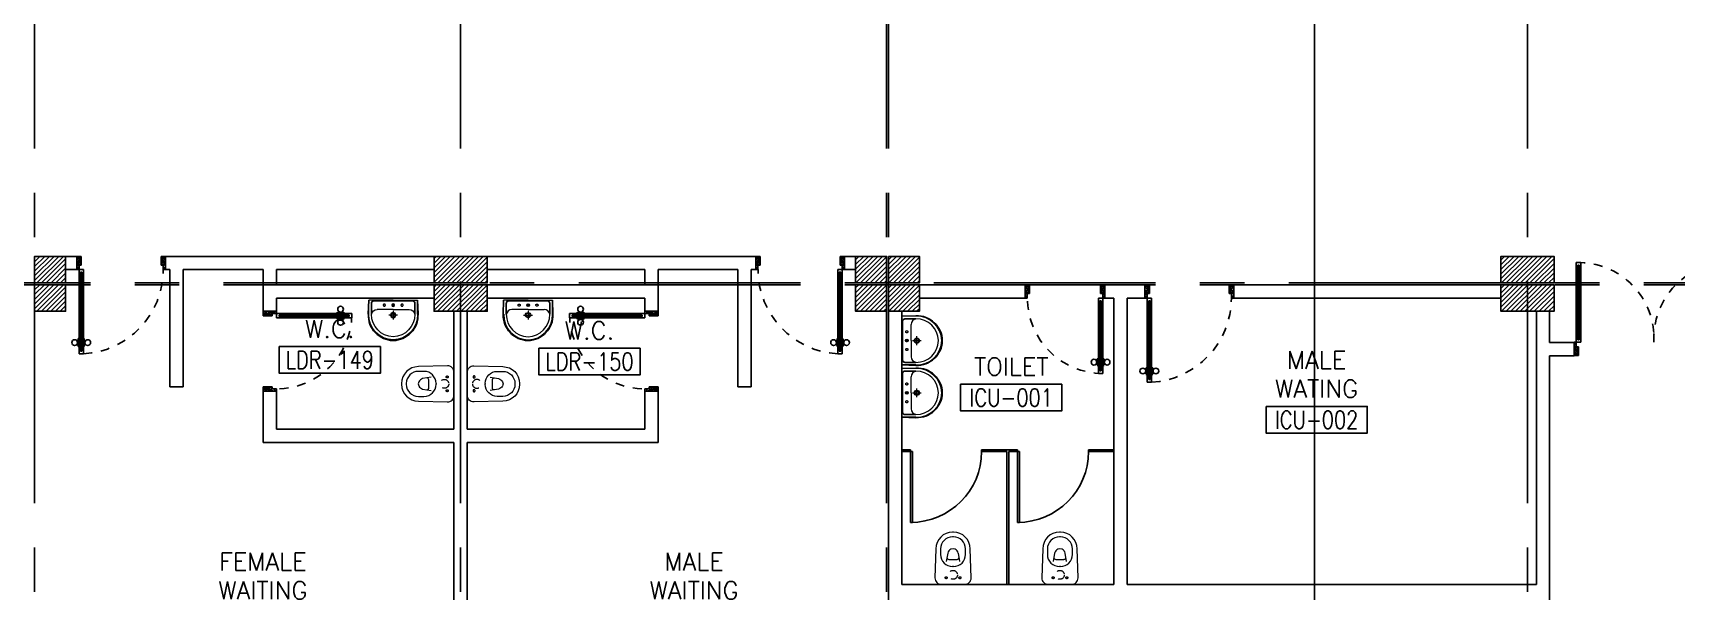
# Model space of a CAD drawing. Extents: x 275967.8 to 276060, y 57291.9 to 57371.4.
# Drawn here: x 276010.74 to 276029.25, y 57322.91 to 57329.2 of the extents above; entities that cross this region are included whole.
import ezdxf
from ezdxf.enums import TextEntityAlignment as Align

# ---------------------------------------------------------------- set-up
doc = ezdxf.new("R2010")
doc.units = 0
doc.header["$MEASUREMENT"] = 0
for name, pattern in [('CENTERX2', [4, 2.5, -0.5, 0.5, -0.5]), ('DASHED', [0.75, 0.5, -0.25]), ('HIDDEN', [0.375, 0.25, -0.125]), ('HIDDEN2', [0.1875, 0.125, -0.0625])]:
    doc.linetypes.add(name, pattern=pattern)
for name, color, linetype in [('A-TILES', 11, 'CONTINUOUS'), ('AXES', 11, 'CENTERX2'), ('COL', 11, 'CONTINUOUS'), ('DOOR', 11, 'CONTINUOUS'), ('FIX', 11, 'CONTINUOUS'), ('HAT', 11, 'CONTINUOUS'), ('PART', 11, 'CONTINUOUS'), ('RM-BOX', 11, 'CONTINUOUS'), ('RM-NAME', 11, 'CONTINUOUS'), ('RM-NO', 11, 'CONTINUOUS'), ('SUNI-FUR', 11, 'CONTINUOUS'), ('WALL', 11, 'CONTINUOUS')]:
    doc.layers.add(name, color=color, linetype=linetype)
doc.styles.add('ROMANS', font='ROMANS.shx', dxfattribs={"width": 0.6})

# ---------------------------------------------------------------- blocks, each defined once
blk = doc.blocks.new('RM1')
at = {"layer": 'RM-BOX'}
blk.add_lwpolyline([(570, -200), (-570, -200), (-570, -500), (570, -500)], close=True, dxfattribs=at)
at = {"layer": 'RM-NAME', "style": 'ROMANS'}
for tag, p in [('ROOMNAME1', (0, 324)), ('ROOMNAME2', (0, 0))]:
    blk.add_attdef(tag, text='', height=200, dxfattribs=at).set_placement(p, align=Align.MIDDLE)
at = {"layer": 'RM-NO', "style": 'ROMANS', "width": 0.8}
blk.add_attdef('ROOMNO', text='', height=200, dxfattribs=at).set_placement((0, -350), align=Align.MIDDLE)
blk = doc.blocks.new('A$C272A55A0')
at = {"layer": 'DOOR', "color": 0, "linetype": 'ByBlock'}
for p, q in [((0, 900), (0, 1050)), ((50, 1050), (0, 1050)), ((25, 950), (50, 950)), ((25, 900), (25, 950)), ((50, 950), (50, 1050)), ((1750, 950), (1750, 1050)), ((1750, 1050), (1800, 1050)), ((1775, 950), (1750, 950)), ((1775, 900), (1775, 950)), ((1800, 1050), (1800, 900)), ((0, 900), (25, 900)), ((75, 900), (25, 900)), ((25, 850), (25, 900)), ((42, 850), (25, 850)), ((58, 870), (42, 870)), ((42, 870), (42, 850)), ((58, 850), (58, 870)), ((75, 850), (58, 850)), ((75, 900), (75, 850)), ((1725, 900), (1775, 900)), ((1725, 900), (1725, 850)), ((1725, 850), (1742, 850)), ((1742, 870), (1758, 870)), ((1742, 850), (1742, 870)), ((1758, 870), (1758, 850)), ((1758, 850), (1775, 850)), ((1800, 900), (1775, 900)), ((1775, 850), (1775, 900)), ((25, 50), (42, 50)), ((25, 50), (25, 0)), ((25, 0), (75, 0)), ((75, 0), (25, 0)), ((42, 50), (42, 30)), ((42, 30), (58, 30)), ((58, 50), (75, 50)), ((58, 50), (58, 30)), ((75, 50), (75, 0)), ((1718, 160), (1709, 160)), ((1709, 95), (1709, 160)), ((1718, 95), (1709, 95)), ((1725, 173), (1718, 173)), ((1718, 173), (1718, 83)), ((1718, 95), (1718, 160)), ((1725, 83), (1718, 83)), ((1742, 50), (1725, 50)), ((1725, 50), (1725, 0)), ((1775, 0), (1725, 0)), ((1725, 0), (1775, 0)), ((1742, 50), (1742, 30)), ((1758, 30), (1742, 30)), ((1775, 50), (1758, 50)), ((1758, 50), (1758, 30)), ((1775, 173), (1782, 173)), ((1775, 83), (1782, 83)), ((1775, 50), (1775, 0)), ((1782, 173), (1782, 83)), ((1782, 160), (1791, 160)), ((1782, 95), (1782, 160)), ((1782, 95), (1791, 95)), ((1791, 95), (1791, 160))]:
    blk.add_line(p, q, dxfattribs=at)
at = {"layer": 'DOOR', "color": 9, "linetype": 'ByBlock'}
for p, q in [((50, 1050), (0, 1010)), ((50, 1050), (0, 937)), ((50, 1050), (37, 950)), ((1750, 1050), (1800, 1010)), ((1750, 1050), (1800, 937)), ((1750, 1050), (1763, 950))]:
    blk.add_line(p, q, dxfattribs=at)
at = {"layer": 'DOOR', "linetype": 'ByBlock'}
for p, q in [((25, 850), (25, 50)), ((42, 850), (42, 50)), ((58, 850), (58, 50)), ((75, 50), (75, 850)), ((1725, 50), (1725, 850)), ((1742, 850), (1742, 50)), ((1758, 850), (1758, 50)), ((1775, 850), (1775, 50))]:
    blk.add_line(p, q, dxfattribs=at)
at = {"layer": 'DOOR', "color": 0, "linetype": 'ByBlock'}
for centre in [(1676, 128), (1824, 128)]:
    blk.add_circle(centre, 32.4, dxfattribs=at)
at = {"layer": 'DOOR', "color": 9, "linetype": 'ByBlock'}
for centre, radius, start, end in [((50, 1050), 54.4, 203.2074, 270), ((50, 1050), 74.4, 227.7764, 270), ((50, 1050), 94.4, 238.0182, 270), ((50, 1050), 114, 244.0838, 257.3774), ((50, 1050), 34.4, 180, 270), ((50, 1050), 14.4, 180, 270), ((1750, 1050), 14.4, 270, 0), ((1750, 1050), 34.4, 270, 0), ((1750, 1050), 54.4, 270, 336.7926), ((1750, 1050), 74.4, 270, 312.2236), ((1750, 1050), 94.4, 270, 301.9818), ((1750, 1050), 114, 282.6226, 295.9162), ((50, 1050), 134, 248.1598, 259.28), ((50, 1050), 154, 251.1053, 256.2858), ((1750, 1050), 134, 280.72, 291.8402), ((1750, 1050), 154, 283.7142, 288.8947)]:
    blk.add_arc(centre, radius, start, end, dxfattribs=at)
at = {"layer": 'DOOR', "linetype": 'HIDDEN', "ltscale": 0.5}
for centre, start, end in [((50, 851), 268.3174, 3.2965), ((1750, 851), 176.7035, 271.6826)]:
    blk.add_arc(centre, 851, start, end, dxfattribs=at)
at = {"layer": 'WALL', "linetype": 'ByBlock'}
blk.add_line((1800, 900), (1800, 1050), dxfattribs=at)
blk = doc.blocks.new('DOOR90')
at = {"layer": 'DOOR', "color": 0, "linetype": 'ByBlock'}
for p, q in [((-150, 0), (-150, -25)), ((-150, 0), (0, 0)), ((0, -50), (0, 0)), ((-1000, -25), (-1000, -75)), ((-1000, -75), (-1000, -25)), ((-950, -25), (-1000, -25)), ((-950, -75), (-1000, -75)), ((-970, -42), (-970, -58)), ((-950, -42), (-970, -42)), ((-950, -58), (-970, -58)), ((-950, -25), (-950, -42)), ((-950, -58), (-950, -75)), ((-918, -25), (-918, -18)), ((-828, -18), (-918, -18)), ((-918, -75), (-918, -82)), ((-828, -82), (-918, -82)), ((-905, -18), (-905, -9)), ((-905, -9), (-840, -9)), ((-905, -18), (-840, -18)), ((-905, -82), (-905, -91)), ((-905, -82), (-840, -82)), ((-905, -91), (-840, -91)), ((-840, -18), (-840, -9)), ((-840, -82), (-840, -91)), ((-828, -25), (-828, -18)), ((-828, -75), (-828, -82)), ((-200, -42), (-200, -25)), ((-200, -25), (-150, -25)), ((-180, -42), (-200, -42)), ((-200, -75), (-200, -58)), ((-200, -58), (-180, -58)), ((-150, -75), (-200, -75)), ((-180, -58), (-180, -42)), ((-150, -75), (-150, -25)), ((-150, -25), (-100, -25)), ((-100, -25), (-100, -50)), ((-100, -50), (0, -50)), ((-150, -900), (-150, -875)), ((-150, -875), (-100, -875)), ((0, -900), (-150, -900)), ((-150, -900), (0, -900)), ((-100, -850), (0, -850)), ((-100, -875), (-100, -850)), ((0, -850), (0, -900))]:
    blk.add_line(p, q, dxfattribs=at)
at = {"layer": 'DOOR', "color": 9, "linetype": 'ByBlock'}
for p, q in [((0, -50), (-114, 0)), ((0, -50), (-40, 0)), ((0, -50), (-100, -37)), ((0, -850), (-114, -900)), ((0, -850), (-100, -863)), ((0, -850), (-40, -900))]:
    blk.add_line(p, q, dxfattribs=at)
at = {"layer": 'DOOR', "linetype": 'ByBlock'}
for p, q in [((-200, -25), (-950, -25)), ((-200, -42), (-950, -42)), ((-200, -58), (-950, -58)), ((-950, -75), (-200, -75))]:
    blk.add_line(p, q, dxfattribs=at)
at = {"layer": 'DOOR', "color": 0, "linetype": 'ByBlock'}
for centre in [(-873, 24), (-873, -124)]:
    blk.add_circle(centre, 32.4, dxfattribs=at)
at = {"layer": 'DOOR', "color": 9, "linetype": 'ByBlock'}
for centre, radius, start, end in [((0, -50), 154, 161.1053, 166.2858), ((0, -50), 134, 158.1598, 169.28), ((0, -50), 94.4, 148.0182, 180), ((0, -50), 74.4, 137.7764, 180), ((0, -50), 114, 154.0838, 167.3774), ((0, -50), 54.4, 113.2074, 180), ((0, -50), 34.4, 90, 180), ((0, -50), 14.4, 90, 180), ((0, -850), 154, 193.7142, 198.8947), ((0, -850), 134, 190.72, 201.8402), ((0, -850), 94.4, 180, 211.9818), ((0, -850), 74.4, 180, 222.2236), ((0, -850), 54.4, 180, 246.7926), ((0, -850), 34.4, 180, 270), ((0, -850), 14.4, 180, 270)]:
    blk.add_arc(centre, radius, start, end, dxfattribs=at)
at = {"layer": 'DOOR', "linetype": 'HIDDEN', "ltscale": 0.5}
blk.add_arc((-150, -25), 850, 180, 270, dxfattribs=at)
blk = doc.blocks.new('C7')
at = {"layer": 'HAT'}
h = blk.add_hatch(dxfattribs=at)
h.set_pattern_fill('ANSI31', color=256, scale=300, style=0)
h.set_pattern_definition([(45, (-248876.182, -51411.005), (-26.5165043, 26.5165043), [])])
h.paths.add_polyline_path([(350, 300), (250, 300), (0, 300), (0, 0), (350, 0)])
at = {"layer": 'COL'}
blk.add_lwpolyline([(0, 300), (0, 0), (350, 0), (350, 300)], close=True, dxfattribs=at)
blk = doc.blocks.new('C5')
at = {"layer": 'HAT', "linetype": 'ByBlock'}
h = blk.add_hatch(dxfattribs=at)
h.set_pattern_fill('ANSI31', color=256, scale=300, style=0)
h.set_pattern_definition([(45, (-223356.182, -51411.005), (-26.516504, 26.516504), [])])
h.paths.add_polyline_path([(300, 300), (0, 300), (0, 0), (300, 0)])
h.paths.add_polyline_path([(600, 300), (300, 300), (300, 0), (600, 0)])
at = {"layer": 'COL'}
blk.add_lwpolyline([(600, 300), (0, 300), (0, 0), (600, 0)], close=True, dxfattribs=at)
blk = doc.blocks.new('LAV1')
at = {"layer": 'FIX', "linetype": 'ByBlock', "ltscale": 0.3}
for p, q in [((-280, 210), (-275, 50)), ((-245, 210), (-245, 85)), ((245, 210), (245, 85)), ((280, 210), (275, 50)), ((0, 60), (-220, 60)), ((0, 60), (220, 60))]:
    blk.add_line(p, q, dxfattribs=at)
at = {"layer": 'FIX', "linetype": 'Continuous', "lineweight": 20}
for p, q in [((-275, 210), (-275, 50)), ((275, 210), (275, 50)), ((0, 50), (-275, 50)), ((0, 50), (-252, 50)), ((0, 155), (-181, 155)), ((0, 155), (181, 155)), ((0, 50), (252, 50)), ((0, 50), (275, 50))]:
    blk.add_line(p, q, dxfattribs=at)
at = {"layer": 'FIX', "linetype": 'DASHED', "lineweight": 20, "ltscale": 0.05}
for p, q in [((50, 220), (-50, 220)), ((0, 170), (0, 270)), ((0, 170), (0, 270))]:
    blk.add_line(p, q, dxfattribs=at)
at = {"layer": 'FIX', "lineweight": 20}
for p, q in [((16, 107), (-15, 107)), ((0, 92), (0, 123))]:
    blk.add_line(p, q, dxfattribs=at)
for centre, radius in [((0, 220), 29.5), ((0, 220), 22.5), ((0, 107), 15.5)]:
    blk.add_circle(centre, radius, dxfattribs=at)
at = {"layer": 'FIX', "linetype": 'HIDDEN', "lineweight": 20, "ltscale": 0.05}
for centre in [(-100, 107), (100, 107)]:
    blk.add_circle(centre, 12.4, dxfattribs=at)
at = {"layer": 'FIX', "linetype": 'ByBlock', "ltscale": 0.3}
for centre, radius, start, end in [((7, 220), 287, 91.3776, 182.0064), ((-7, 220), 287, 357.9936, 88.6224), ((-220, 85), 24.9, 179.7021, 269.9486), ((220, 85), 24.9, 270.0514, 0.2979)]:
    blk.add_arc(centre, radius, start, end, dxfattribs=at)
at = {"layer": 'FIX', "linetype": 'Continuous', "lineweight": 20}
for centre, radius, start, end in [((8, 217), 283, 91.6988, 181.351), ((8, 212), 253, 91.7328, 180.4884), ((-8, 217), 283, 358.649, 88.3012), ((-8, 212), 253, 359.5116, 88.2672), ((-179, 222), 66.9, 190.2006, 268.0786), ((179, 222), 66.9, 271.9214, 349.7994)]:
    blk.add_arc(centre, radius, start, end, dxfattribs=at)
blk = doc.blocks.new('WC1')
at = {"layer": 'FIX', "lineweight": 20}
for p, q in [((-210, 204), (-538, 194)), ((-727, 5), (-727, -5)), ((-674, 5), (-674, -5)), ((-534, 24), (-540, 0)), ((-540, 0), (-534, -24)), ((-475, 141), (-538, 141)), ((-395, 76), (-490, 60)), ((-339, 5), (-339, -5)), ((-538, -141), (-475, -141)), ((-490, -60), (-395, -76)), ((-538, -194), (-210, -204))]:
    blk.add_line(p, q, dxfattribs=at)
at = {"layer": 'FIX', "linetype": 'Continuous', "lineweight": 20}
blk.add_line((-420, -47), (-420, 45), dxfattribs=at)
at = {"layer": 'FIX', "lineweight": 20}
blk.add_lwpolyline([(-213, -204), (-210, -204, 0.414214), (-137, -131), (-137, 0), (-137, 131, 0.414214), (-210, 204)], format="xyb", dxfattribs=at)
at = {"layer": 'FIX', "linetype": 'HIDDEN2', "lineweight": 20, "ltscale": 0.3}
blk.add_circle((-245, 0), 49.8, dxfattribs=at)
at = {"layer": 'FIX', "linetype": 'HIDDEN', "lineweight": 20, "ltscale": 0.05}
for centre in [(-213, 78), (-213, -77)]:
    blk.add_circle(centre, 11.6, dxfattribs=at)
at = {"layer": 'FIX', "lineweight": 20}
for centre, radius, start, end in [((-538, 5), 189, 90, 180), ((-538, 5), 136, 90, 180), ((-473, -7), 68.2, 128.9242, 152.8468), ((-464, -18), 82, 108.496, 128.9242), ((-475, 5), 136, 360, 90), ((-538, -5), 189, 180, 270), ((-538, -5), 136, 180, 270), ((-473, 7), 68.2, 207.1532, 231.0758), ((-464, 18), 82, 231.0758, 251.504), ((-475, -5), 136, 270, 0)]:
    blk.add_arc(centre, radius, start, end, dxfattribs=at)
at = {"layer": 'FIX', "linetype": 'Continuous', "lineweight": 20}
for centre, start, end in [((-443, 46), 357.6662, 91.6121), ((-442, -46), 268.3879, 2.3338)]:
    blk.add_arc(centre, 22.3, start, end, dxfattribs=at)
blk = doc.blocks.new('DOOR-10')
at = {"layer": 'DOOR', "color": 0, "linetype": 'ByBlock'}
for p, q in [((-83, 1005), (-92, 1005)), ((-92, 1005), (-92, 940)), ((-83, 940), (-92, 940)), ((-76, 1018), (-83, 1018)), ((-83, 928), (-83, 1018)), ((-83, 1005), (-83, 940)), ((-76, 928), (-83, 928)), ((-26, 1100), (-76, 1100)), ((-76, 1100), (-26, 1100)), ((-76, 1050), (-76, 1100)), ((-59, 1050), (-76, 1050)), ((-43, 1070), (-59, 1070)), ((-59, 1050), (-59, 1070)), ((-43, 1050), (-43, 1070)), ((-26, 1050), (-43, 1050)), ((-26, 1050), (-26, 1100)), ((-26, 1018), (-18, 1018)), ((-26, 928), (-18, 928)), ((-18, 928), (-18, 1018)), ((-18, 1005), (-9, 1005)), ((-18, 1005), (-18, 940)), ((-18, 940), (-9, 940)), ((-9, 1005), (-9, 940)), ((-76, 200), (-59, 200)), ((-76, 150), (-76, 200)), ((-59, 200), (-59, 180)), ((-43, 200), (-26, 200)), ((-43, 180), (-43, 200)), ((-26, 200), (-26, 150)), ((-1001, 0), (-1001, 150)), ((-1001, 150), (-976, 150)), ((-1001, 150), (-1001, 0)), ((-951, 0), (-1001, 0)), ((-976, 150), (-976, 100)), ((-976, 100), (-951, 100)), ((-951, 100), (-951, 0)), ((-76, 150), (-26, 150)), ((-59, 180), (-43, 180)), ((-51, 100), (-51, 0)), ((-26, 100), (-51, 100)), ((-51, 0), (-1, 0)), ((-1, 150), (-26, 150)), ((-26, 150), (-26, 100))]:
    blk.add_line(p, q, dxfattribs=at)
at = {"layer": 'DOOR', "linetype": 'ByBlock'}
for p, q in [((-76, 1050), (-76, 200)), ((-59, 200), (-59, 1050)), ((-43, 200), (-43, 1050)), ((-26, 200), (-26, 1050))]:
    blk.add_line(p, q, dxfattribs=at)
at = {"layer": 'DOOR', "color": 9, "linetype": 'ByBlock'}
for p, q in [((-951, 0), (-1001, 114)), ((-951, 0), (-1001, 40)), ((-951, 0), (-964, 100)), ((-51, 0), (-1, 114)), ((-51, 0), (-37, 100)), ((-51, 0), (-1, 40)), ((-1, 0), (-1, 150))]:
    blk.add_line(p, q, dxfattribs=at)
at = {"layer": 'DOOR', "color": 0, "linetype": 'ByBlock'}
for centre in [(-124, 973), (23, 973)]:
    blk.add_circle(centre, 32.4, dxfattribs=at)
at = {"layer": 'DOOR', "linetype": 'HIDDEN', "ltscale": 0.5}
blk.add_arc((-23, 149), 952, 93.1482, 179.9482, dxfattribs=at)
at = {"layer": 'DOOR', "color": 9, "linetype": 'ByBlock'}
for centre, radius, start, end in [((-951, 0), 154, 103.7142, 108.8947), ((-951, 0), 134, 100.72, 111.8402), ((-951, 0), 94.4, 90, 121.9818), ((-951, 0), 74.4, 90, 132.2236), ((-951, 0), 54.4, 90, 156.7926), ((-951, 0), 34.4, 90, 180), ((-951, 0), 14.4, 90, 180), ((-51, 0), 94.4, 58.0182, 90), ((-51, 0), 74.4, 47.7764, 90), ((-51, 0), 54.4, 23.2074, 90), ((-51, 0), 34.4, 0, 90), ((-51, 0), 14.4, 0, 90), ((-51, 0), 134, 68.1598, 79.28), ((-51, 0), 114, 64.0838, 77.3774), ((-51, 0), 154, 71.1053, 76.2858)]:
    blk.add_arc(centre, radius, start, end, dxfattribs=at)

msp = doc.modelspace()

# ---------------------------------------------------------------- linework, layer by layer
at = {"layer": 'AXES'}
for p, q in [((276015.5555, 57291.8986), (276015.5555, 57370.7113)), ((276027.5755, 57291.8986), (276027.5755, 57370.7113)), ((276010.7555, 57291.8986), (276010.7555, 57370.3613)), ((276020.3555, 57291.8986), (276020.3555, 57370.3613)), ((276020.3755, 57291.8986), (276020.3755, 57370.3613)), ((275968.8855, 57326.3829), (276041.9755, 57326.3829)), ((275968.8855, 57326.3629), (276041.9755, 57326.3629))]:
    msp.add_line(p, q, dxfattribs=at)
at = {"layer": 'PART', "linetype": 'ByBlock'}
for p, q in [((276020.6255, 57324.5029), (276020.5255, 57324.5029)), ((276020.6455, 57324.4829), (276020.5255, 57324.4829)), ((276020.6255, 57324.5029), (276020.6255, 57324.4829)), ((276020.6255, 57324.4829), (276020.6255, 57323.6829)), ((276020.6455, 57324.4829), (276020.6255, 57324.4829)), ((276020.6455, 57323.6829), (276020.6455, 57324.4829)), ((276021.8305, 57324.5029), (276021.4255, 57324.5029)), ((276021.4255, 57324.5029), (276021.4255, 57324.4829)), ((276021.7105, 57324.4829), (276021.4255, 57324.4829)), ((276021.7105, 57324.4829), (276021.7105, 57322.9829)), ((276021.7305, 57324.4829), (276021.7305, 57322.9829)), ((276021.8305, 57324.4829), (276021.7305, 57324.4829)), ((276021.8305, 57324.5029), (276021.8305, 57324.4829)), ((276021.8305, 57324.4829), (276021.8305, 57324.5029)), ((276021.8305, 57324.4829), (276021.8305, 57323.6829)), ((276021.8505, 57324.4829), (276021.8305, 57324.4829)), ((276021.8505, 57323.6829), (276021.8505, 57324.4829)), ((276022.9155, 57324.5029), (276022.6305, 57324.5029)), ((276022.6305, 57324.5029), (276022.6305, 57324.4829)), ((276022.9155, 57324.4829), (276022.6305, 57324.4829)), ((276020.6255, 57323.6829), (276020.6455, 57323.6829)), ((276021.8305, 57323.6829), (276021.8505, 57323.6829))]:
    msp.add_line(p, q, dxfattribs=at)
for centre in [(276020.6255, 57324.4829), (276021.8305, 57324.4829)]:
    msp.add_arc(centre, 0.8, 270, 0, dxfattribs=at)
at = {"layer": 'SUNI-FUR', "linetype": 'Continuous'}
msp.add_line((276025.1755, 57298.7629), (276025.1755, 57357.5829), dxfattribs=at)
at = {"layer": 'WALL', "linetype": 'ByBlock'}
for p, q in [((276011.2305, 57326.6829), (276011.1055, 57326.6829)), ((276011.2305, 57326.5329), (276011.2305, 57326.6829)), ((276015.2555, 57326.6829), (276012.2305, 57326.6829)), ((276012.2305, 57326.5329), (276012.2305, 57326.6829)), ((276018.8805, 57326.5329), (276018.8805, 57326.6829)), ((276019.8805, 57326.5329), (276019.8805, 57326.6829)), ((276011.2305, 57326.5329), (276011.1055, 57326.5329)), ((276012.2805, 57326.5329), (276012.2305, 57326.5329)), ((276012.2805, 57325.2129), (276012.2805, 57326.5329)), ((276013.3305, 57326.5329), (276012.4305, 57326.5329)), ((276012.4305, 57325.2129), (276012.4305, 57326.5329)), ((276013.3305, 57326.0629), (276013.3305, 57326.5329)), ((276015.2555, 57326.5329), (276013.4805, 57326.5329)), ((276013.4805, 57326.3629), (276013.4805, 57326.5329)), ((276017.6305, 57326.3629), (276017.6305, 57326.5329)), ((276017.7805, 57326.0629), (276017.7805, 57326.5329)), ((276018.6805, 57325.2129), (276018.6805, 57326.5329)), ((276018.8305, 57325.2129), (276018.8305, 57326.5329)), ((276015.2555, 57326.3629), (276013.4805, 57326.3629)), ((276021.9155, 57326.3629), (276020.7255, 57326.3629)), ((276021.9155, 57326.2129), (276021.9155, 57326.3629)), ((276023.2655, 57326.3629), (276022.8155, 57326.3629)), ((276022.8155, 57326.2129), (276022.8155, 57326.3629)), ((276023.2655, 57326.3629), (276023.2655, 57326.2129)), ((276027.2755, 57326.3629), (276024.2655, 57326.3629)), ((276024.2655, 57326.3629), (276024.2655, 57326.2129)), ((276013.4805, 57326.0629), (276013.4805, 57326.2129)), ((276015.2555, 57326.2129), (276013.4805, 57326.2129)), ((276017.6305, 57326.0629), (276017.6305, 57326.2129)), ((276021.9155, 57326.2129), (276020.7255, 57326.2129)), ((276021.9155, 57326.2129), (276020.7255, 57326.2129)), ((276022.9155, 57326.2129), (276022.8155, 57326.2129)), ((276022.9155, 57326.2129), (276022.8155, 57326.2129)), ((276022.9155, 57326.2129), (276022.9155, 57326.0629)), ((276022.9155, 57326.2129), (276022.9155, 57322.9829)), ((276023.0655, 57326.2129), (276023.0655, 57322.9829)), ((276023.2655, 57326.2129), (276023.0655, 57326.2129)), ((276027.2755, 57326.2129), (276024.2655, 57326.2129)), ((276015.4805, 57326.0629), (276015.4805, 57324.7329)), ((276015.6305, 57326.0629), (276015.6305, 57324.7329)), ((276028.1005, 57325.5629), (276028.1005, 57325.7129)), ((276012.2805, 57325.2129), (276012.4305, 57325.2129)), ((276013.3305, 57324.5829), (276013.3305, 57325.1629)), ((276013.4805, 57324.7329), (276013.4805, 57325.1629)), ((276017.6305, 57324.7329), (276017.6305, 57325.1629)), ((276017.7805, 57324.5829), (276017.7805, 57325.1629)), ((276018.8305, 57325.2129), (276018.6805, 57325.2129)), ((276015.4805, 57324.5829), (276015.4805, 57320.6129)), ((276015.6305, 57324.5829), (276015.6305, 57320.6129)), ((276022.9155, 57322.9829), (276020.5255, 57322.9829)), ((276027.6755, 57322.9829), (276023.0655, 57322.9829))]:
    msp.add_line(p, q, dxfattribs=at)
at = {"layer": 'WALL'}
for p, q in [((276015.8555, 57326.6829), (276018.8805, 57326.6829)), ((276019.8805, 57326.6829), (276020.0055, 57326.6829)), ((276015.8555, 57326.5329), (276017.6305, 57326.5329)), ((276017.7805, 57326.5329), (276018.6805, 57326.5329)), ((276018.8305, 57326.5329), (276018.8805, 57326.5329)), ((276019.8805, 57326.5329), (276020.0055, 57326.5329)), ((276015.8555, 57326.3629), (276017.6305, 57326.3629)), ((276015.8555, 57326.2129), (276017.6305, 57326.2129)), ((276020.3755, 57326.1129), (276020.3755, 57320.6129)), ((276013.4805, 57326.0629), (276013.3305, 57326.0629)), ((276017.6305, 57326.0629), (276017.7805, 57326.0629)), ((276020.5255, 57326.0629), (276020.5255, 57322.9829)), ((276027.6755, 57322.9829), (276027.6755, 57326.0629)), ((276027.8255, 57325.7129), (276027.8255, 57326.0629)), ((276027.8255, 57325.7129), (276028.1005, 57325.7129)), ((276027.8255, 57325.5629), (276028.1005, 57325.5629)), ((276027.8255, 57322.6829), (276027.8255, 57325.5629)), ((276013.4805, 57325.1629), (276013.3305, 57325.1629)), ((276017.6305, 57325.1629), (276017.7805, 57325.1629)), ((276015.4805, 57324.7329), (276013.4805, 57324.7329)), ((276015.6305, 57324.7329), (276017.6305, 57324.7329)), ((276015.4805, 57324.5829), (276013.3305, 57324.5829)), ((276015.6305, 57324.5829), (276017.7805, 57324.5829))]:
    msp.add_line(p, q, dxfattribs=at)
at = {"layer": 'WALL', "linetype": 'ByBlock', "ltscale": 0.3}
for points in [[(276011.1055, 57326.3829), (276010.7555, 57326.3829), (276010.7555, 57326.6829), (276011.1055, 57326.6829)], [(276015.2555, 57326.6829), (276015.8555, 57326.6829), (276015.8555, 57326.3829), (276015.2555, 57326.3829)], [(276020.0055, 57326.6829), (276020.3555, 57326.6829), (276020.3555, 57326.3829), (276020.0055, 57326.3829)], [(276020.3755, 57326.6829), (276020.7255, 57326.6829), (276020.7255, 57326.3829), (276020.3755, 57326.3829)], [(276027.2755, 57326.6829), (276027.8755, 57326.6829), (276027.8755, 57326.3829), (276027.2755, 57326.3829)], [(276010.7555, 57326.0629), (276011.1055, 57326.0629), (276011.1055, 57326.3629), (276010.7555, 57326.3629)], [(276015.2555, 57326.3629), (276015.8555, 57326.3629), (276015.8555, 57326.0629), (276015.2555, 57326.0629)], [(276020.3555, 57326.3629), (276020.0055, 57326.3629), (276020.0055, 57326.0629), (276020.3555, 57326.0629)], [(276020.3755, 57326.0629), (276020.7255, 57326.0629), (276020.7255, 57326.3629), (276020.3755, 57326.3629)], [(276027.8755, 57326.3629), (276027.2755, 57326.3629), (276027.2755, 57326.0629), (276027.8755, 57326.0629)]]:
    msp.add_lwpolyline(points, close=True, dxfattribs=at)

# ---------------------------------------------------------------- block references
at = {"layer": 'A-TILES', "linetype": 'ByBlock', "ltscale": 0.3, "yscale": 0.001, "zscale": 0.001, "rotation": 180}
for p, xscale in [((276014.7956, 57326.2399), -0.001), ((276016.3154, 57326.2399), 0.001)]:
    msp.add_blockref('LAV1', p, dxfattribs=dict(at, xscale=xscale))
at = {"layer": 'COL', "linetype": 'ByBlock', "xscale": 0.001, "yscale": 0.001, "zscale": 0.001}
for name, p in [('C7', (276010.7555, 57326.3829)), ('C5', (276015.2555, 57326.3829)), ('C7', (276020.0055, 57326.3829)), ('C7', (276020.3755, 57326.3829)), ('C5', (276027.2755, 57326.3829)), ('C7', (276010.7555, 57326.0629)), ('C5', (276015.2555, 57326.0629)), ('C7', (276020.0055, 57326.0629)), ('C7', (276020.3755, 57326.0629)), ('C5', (276027.2755, 57326.0629))]:
    msp.add_blockref(name, p, dxfattribs=at)
at = {"layer": 'DOOR', "color": 0, "linetype": 'ByBlock', "ltscale": 0.3, "yscale": 0.001, "zscale": 0.001, "rotation": 180}
for p, xscale in [((276011.2298, 57326.6829), 0.001), ((276019.8812, 57326.6829), -0.001), ((276023.2648, 57326.3629), 0.001)]:
    msp.add_blockref('DOOR-10', p, dxfattribs=dict(at, xscale=xscale))
at = {"layer": 'DOOR', "color": 0, "linetype": 'ByBlock', "xscale": -0.001, "yscale": 0.001, "zscale": 0.001}
for name, p, rotation in [('A$C272A55A0', (276028.1005, 57326.6133), 180), ('DOOR90', (276022.8155, 57326.3629), 270)]:
    msp.add_blockref(name, p, dxfattribs=dict(at, rotation=rotation))
at = {"layer": 'DOOR', "color": 0, "linetype": 'ByBlock', "yscale": 0.001, "zscale": 0.001}
for p, xscale in [((276013.3305, 57326.0629), -0.001), ((276017.7805, 57326.0629), 0.001)]:
    msp.add_blockref('DOOR90', p, dxfattribs=dict(at, xscale=xscale))
at = {"layer": 'FIX', "xscale": 0.001, "yscale": 0.001, "zscale": 0.001, "rotation": 270}
for name, p in [('LAV1', (276020.4755, 57325.7327)), ('LAV1', (276020.4755, 57325.1437)), ('WC1', (276021.1033, 57322.8459)), ('WC1', (276022.3076, 57322.8459))]:
    msp.add_blockref(name, p, dxfattribs=at)
at = {"layer": 'FIX', "yscale": 0.001, "zscale": 0.001}
for p, xscale in [((276015.6175, 57325.2449), 0.001), ((276015.4935, 57325.2449), -0.001)]:
    msp.add_blockref('WC1', p, dxfattribs=dict(at, xscale=xscale))
at = {"layer": 'RM-NAME', "xscale": 0.001, "yscale": 0.001, "zscale": 0.001}
for p, values in [((276014.0815, 57325.8646), {'ROOMNO': 'LDR-149', 'ROOMNAME2': 'W.C.'}), ((276017.0074, 57325.8465), {'ROOMNO': 'LDR-150', 'ROOMNAME2': 'W.C.'}), ((276013.3274, 57322.9164), {'ROOMNO': 'LDR-148', 'ROOMNAME2': 'WAITING', 'ROOMNAME1': 'FEMALE'}), ((276018.1861, 57322.9164), {'ROOMNO': 'LDR-151', 'ROOMNAME2': 'WAITING', 'ROOMNAME1': 'MALE'})]:
    msp.add_blockref('RM1', p, dxfattribs=at).add_auto_attribs(values)
at = {"layer": 'RM-NAME'}
ref = msp.add_blockref('RM1', (276021.7589, 57325.4397), dxfattribs=dict(at, xscale=-0.001, yscale=0.001, zscale=0.001))
ref.add_attrib('ROOMNO', 'ICU-001', dxfattribs={"layer": 'RM-NO', "height": 0.2, "style": 'ROMANS', "width": 0.8}).set_placement((276021.7589, 57325.0897), align=Align.MIDDLE)
ref.add_attrib('ROOMNAME2', 'TOILET', dxfattribs={"height": 0.2, "style": 'ROMANS'}).set_placement((276021.7589, 57325.4397), align=Align.MIDDLE)
ref = msp.add_blockref('RM1', (276025.1997, 57325.1897), dxfattribs=dict(at, xscale=-0.001, yscale=0.001, zscale=0.001))
ref.add_attrib('ROOMNO', 'ICU-002', dxfattribs={"layer": 'RM-NO', "height": 0.2, "style": 'ROMANS', "width": 0.8}).set_placement((276025.1997, 57324.8397), align=Align.MIDDLE)
ref.add_attrib('ROOMNAME2', 'WATING', dxfattribs={"height": 0.2, "style": 'ROMANS'}).set_placement((276025.1997, 57325.1897), align=Align.MIDDLE)
ref.add_attrib('ROOMNAME1', 'MALE', dxfattribs={"height": 0.2, "style": 'ROMANS'}).set_placement((276025.1997, 57325.5135), align=Align.MIDDLE)

doc.saveas('drawing.dxf')
